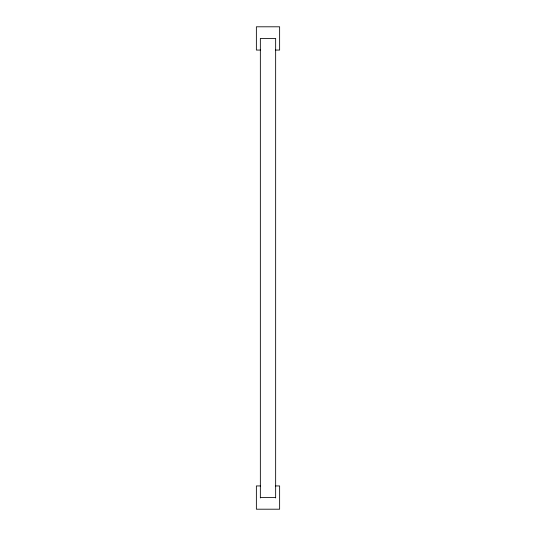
<?xml version="1.0" encoding="UTF-8"?>
<svg xmlns="http://www.w3.org/2000/svg" width="536" height="536" viewBox="0 0 536 536"><rect width="100%" height="100%" fill="white"/><g stroke="black" fill="none" stroke-linecap="round" stroke-linejoin="round"><path stroke-width="0.8" d="M260.523 50.062L256.369 50.062L256.369 26.8L279.631 26.8L279.631 50.062L275.477 50.062M260.523 485.938L256.369 485.938L256.369 509.2L279.631 509.2L279.631 485.938L275.477 485.938M260.349 497.569L275.651 497.569M275.651 497.984L275.651 38.431L260.349 38.431L260.349 497.984"/></g></svg>
